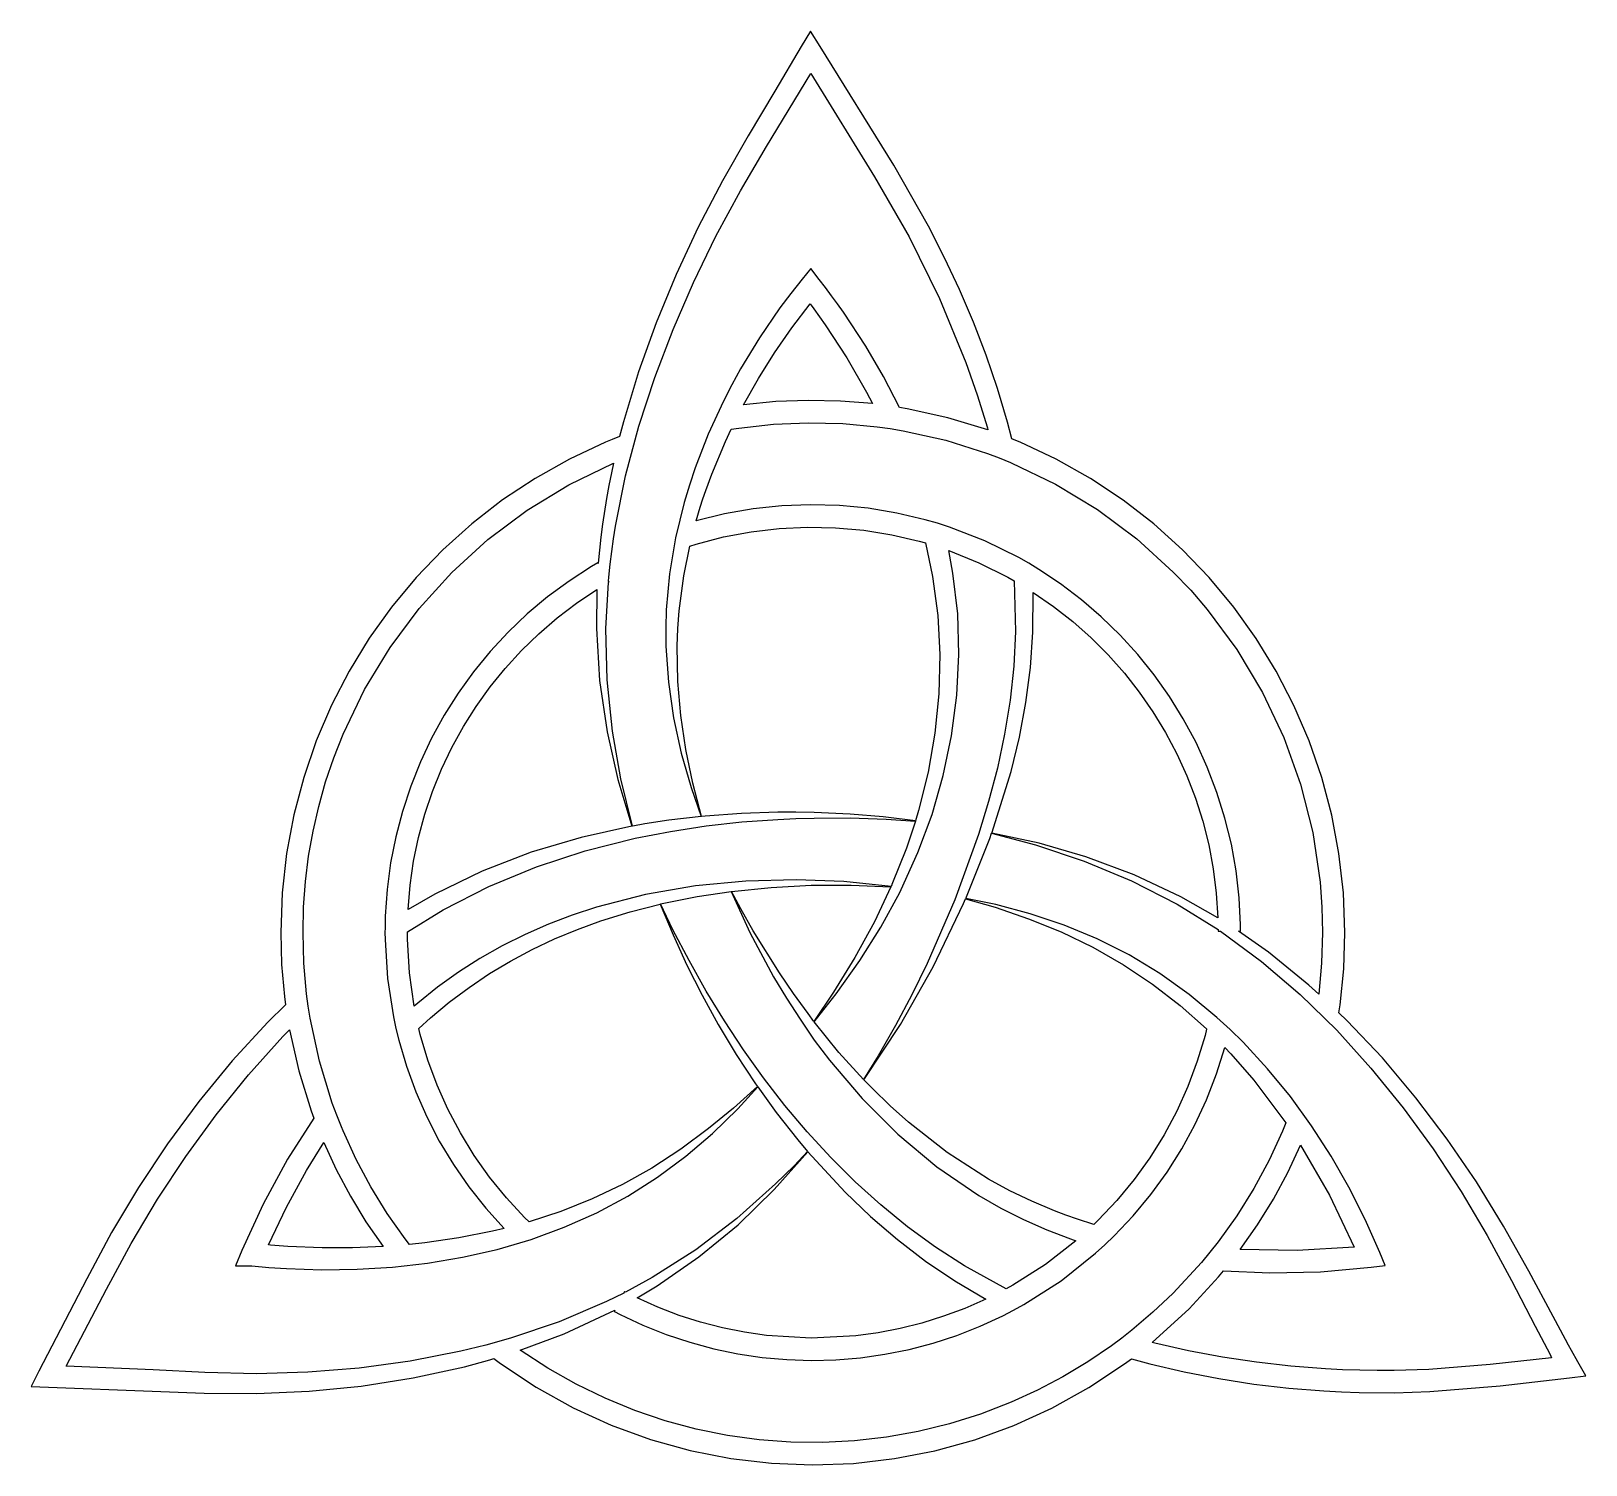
# Model space of a CAD drawing. Extents: x 0 to 188, y 0 to 173.
import ezdxf

# ---------------------------------------------------------------- set-up
doc = ezdxf.new("R2010")
doc.units = 0

msp = doc.modelspace()

# ---------------------------------------------------------------- linework, layer by layer
at = {"layer": 'Layer 1'}
for p, q in [((94.2025, 173.241), (93.0821, 171.362)), ((95.350051, 171.365902), (94.2025, 173.241)), ((93.0821, 171.362), (89.8741, 165.987)), ((104.260771, 157.042502), (95.350051, 171.365902)), ((88.87456, 159.296), (94.2206, 168.12378)), ((94.2206, 168.12378), (101.948, 155.648)), ((89.8741, 165.987), (86.67511, 160.59774)), ((86.67511, 160.59774), (83.556734, 155.135946)), ((85.72963, 153.921089), (88.87456, 159.296)), ((108.472021, 149.657462), (104.260771, 157.042502)), ((83.556734, 155.135946), (80.62477, 149.54714)), ((101.948, 155.648), (106.1052, 148.3926)), ((82.77382, 148.4652), (85.72963, 153.921089)), ((80.62477, 149.54714), (77.958259, 143.827643)), ((80.068313, 142.880145), (82.7737, 148.465)), ((82.7737, 148.465), (82.77382, 148.4652)), ((110.410361, 145.861614), (108.472021, 149.657462)), ((106.1052, 148.3926), (109.79596, 140.91214)), ((112.214931, 142.002242), (110.410361, 145.861614)), ((77.958259, 143.827643), (75.5525, 137.998)), ((77.587703, 137.188157), (80.068313, 142.880145)), ((93.20999, 143.259461), (91.83567, 141.542931)), ((94.24389, 144.550931), (93.20999, 143.259461)), ((95.258, 143.225251), (94.24389, 144.550931)), ((96.0091, 142.249), (95.258, 143.225251)), ((91.83567, 141.542931), (90.50814, 139.788491)), ((96.736783, 141.260014), (96.0091, 142.249)), ((97.464487, 140.271108), (96.736783, 141.260014)), ((113.889439, 138.079283), (112.214931, 142.002242)), ((90.50814, 139.788491), (88.01703, 136.169841)), ((91.945723, 137.375759), (94.17199, 140.2822)), ((94.17199, 140.2822), (94.597056, 139.691348)), ((94.597056, 139.691348), (95.987596, 137.753268)), ((98.18498, 139.27498), (97.464487, 140.271108)), ((100.876, 135.161), (98.18498, 139.27498)), ((109.79596, 140.91214), (112.97151, 133.20644)), ((75.5525, 137.998), (73.42214, 132.057208)), ((75.367497, 131.391405), (77.587703, 137.188157)), ((89.858152, 134.370557), (91.945723, 137.375759)), ((95.987596, 137.753268), (98.586806, 133.754508)), ((115.412035, 134.096574), (113.889439, 138.079283)), ((88.01703, 136.169841), (85.73128, 132.419711)), ((87.912553, 131.271552), (89.858152, 134.370557)), ((98.586806, 133.754508), (100.962616, 129.622498)), ((103.002211, 131.519735), (100.876, 135.161)), ((116.781129, 130.058524), (115.412035, 134.096574)), ((73.42214, 132.057208), (71.59521, 126.0162)), ((85.73128, 132.419711), (84.67394, 130.494111)), ((112.97151, 133.20644), (114.348344, 129.273028)), ((73.443323, 125.492256), (75.367497, 131.391405)), ((84.67394, 130.494111), (83.66889, 128.541611)), ((86.1122, 128.0837), (87.912553, 131.271552)), ((104.943553, 127.776637), (103.002211, 131.519735)), ((117.995131, 125.969542), (116.781129, 130.058524)), ((83.66889, 128.541611), (81.835382, 124.550811)), ((90.002393, 128.466307), (86.1121, 128.084)), ((86.1121, 128.084), (86.1122, 128.0837)), ((93.905085, 128.616681), (90.002393, 128.466307)), ((97.80982, 128.535032), (93.905085, 128.616681)), ((101.70624, 128.221268), (97.80982, 128.535032)), ((100.962616, 129.622498), (101.70624, 128.221268)), ((114.348344, 129.273028), (115.57247, 125.2937)), ((71.59521, 126.0162), (71.131579, 124.25129)), ((89.714036, 125.737024), (93.900857, 125.915526)), ((93.900857, 125.915526), (98.090271, 125.814814)), ((105.893069, 127.613403), (104.943553, 127.776637)), ((110.817431, 126.526384), (105.893069, 127.613403)), ((115.639839, 125.051483), (110.817431, 126.526384)), ((118.515712, 123.976492), (117.995131, 125.969542)), ((71.131579, 124.25129), (70.223005, 123.891398)), ((71.850671, 119.495643), (73.443323, 125.492256)), ((81.835382, 124.550811), (80.25737, 120.452261)), ((83.922955, 123.636961), (84.618068, 125.137571)), ((84.618068, 125.137571), (85.543793, 125.279436)), ((85.543793, 125.279436), (89.714036, 125.737024)), ((98.090271, 125.814814), (102.268293, 125.434757)), ((102.268293, 125.434757), (103.840853, 125.215583)), ((103.840853, 125.215583), (105.413583, 124.954897)), ((105.413583, 124.954897), (110.572548, 123.797479)), ((115.57247, 125.2937), (115.639839, 125.051483)), ((69.440595, 123.565979), (65.074075, 121.527806)), ((70.223005, 123.891398), (69.440595, 123.565979)), ((82.276645, 119.712081), (83.922955, 123.636961)), ((110.572548, 123.797479), (115.611283, 122.195707)), ((115.611283, 122.195707), (117.007763, 121.66765)), ((119.409114, 123.607628), (118.515712, 123.976492)), ((119.52134, 123.561366), (119.409114, 123.607628)), ((123.883297, 121.518837), (119.52134, 123.561366)), ((65.074075, 121.527806), (60.913568, 119.193862)), ((65.000324, 118.421615), (70.3717, 121.025)), ((70.3717, 121.025), (70.129046, 119.87804)), ((80.25737, 120.452261), (79.562077, 118.371881)), ((117.007763, 121.66765), (118.381553, 121.108636)), ((118.381553, 121.108636), (118.457544, 121.077854)), ((118.457544, 121.077854), (123.816349, 118.501755)), ((128.039533, 119.181483), (123.883297, 121.518837)), ((60.913568, 119.193862), (56.969548, 116.579949)), ((59.939474, 115.335329), (65.000324, 118.421615)), ((69.972362, 119.105395), (69.82465, 118.325449)), ((70.129046, 119.87804), (69.972362, 119.105395)), ((70.626223, 113.413156), (71.850671, 119.495643)), ((81.539927, 117.714541), (82.276645, 119.712081)), ((123.816349, 118.501755), (128.889417, 115.427203)), ((131.979622, 116.565035), (128.039533, 119.181483)), ((56.969548, 116.579949), (53.25249, 113.701868)), ((69.545493, 116.774529), (69.068143, 113.656679)), ((69.82465, 118.325449), (69.545493, 116.774529)), ((79.243254, 117.319991), (78.938858, 116.266251)), ((79.562077, 118.371881), (79.243254, 117.319991)), ((80.875286, 115.693531), (81.201317, 116.705841)), ((81.201317, 116.705841), (81.539927, 117.714541)), ((135.693138, 113.685227), (131.979622, 116.565035)), ((55.217987, 111.795041), (59.939474, 115.335329)), ((78.938858, 116.266251), (77.897738, 112.000911)), ((80.387423, 114.062051), (80.875286, 115.693531)), ((83.800705, 114.902579), (80.387423, 114.062051)), ((87.251162, 115.508046), (83.800705, 114.902579)), ((90.726797, 115.878391), (87.251162, 115.508046)), ((94.215612, 116.013555), (90.726797, 115.878391)), ((97.705609, 115.913477), (94.215612, 116.013555)), ((101.184792, 115.578096), (97.705609, 115.913477)), ((104.641162, 115.007352), (101.184792, 115.578096)), ((108.062723, 114.201186), (104.641162, 115.007352)), ((128.889417, 115.427203), (133.642162, 111.877512)), ((53.25249, 113.701868), (49.772869, 110.575421)), ((69.068143, 113.656679), (68.864624, 112.091329)), ((70.379434, 111.882106), (70.626223, 113.413156)), ((87.045469, 112.747326), (90.432352, 113.145919)), ((90.432352, 113.145919), (93.834725, 113.308468)), ((93.834725, 113.308468), (97.240183, 113.234812)), ((97.240183, 113.234812), (100.636318, 112.924788)), ((100.636318, 112.924788), (104.010726, 112.378233)), ((109.542583, 113.773747), (108.062723, 114.201186)), ((111.016813, 113.299693), (109.542583, 113.773747)), ((115.271772, 111.645094), (111.016813, 113.299693)), ((139.169655, 110.557788), (135.693138, 113.685227)), ((50.864702, 107.829649), (55.217987, 111.795041)), ((68.864624, 112.091329), (68.695274, 110.515259)), ((70.168704, 110.352816), (70.379434, 111.882106)), ((77.897738, 112.000911), (77.171811, 107.675764)), ((78.874, 107.419), (79.604738, 111.00387)), ((79.604738, 111.00387), (80.367799, 111.242655)), ((80.367799, 111.242655), (83.686482, 112.11285)), ((83.686482, 112.11285), (87.045469, 112.747326)), ((104.010726, 112.378233), (107.350999, 111.594987)), ((107.350999, 111.594987), (108.090576, 111.386989)), ((108.090576, 111.386989), (108.94009, 107.328949)), ((119.362963, 109.619133), (115.271772, 111.645094)), ((133.642162, 111.877512), (138.04, 107.876)), ((49.772869, 110.575421), (46.541158, 107.21641)), ((68.495531, 108.999512), (67.742845, 108.550613)), ((68.548389, 108.908571), (68.495531, 108.999512)), ((68.695274, 110.515259), (68.551211, 108.946389)), ((69.979564, 108.810956), (70.168704, 110.352816)), ((111.407566, 107.7393), (110.912845, 110.4729)), ((110.912845, 110.4729), (114.552964, 109.005703)), ((114.552964, 109.005703), (118.063145, 107.25021)), ((120.581433, 108.927492), (119.362963, 109.619133)), ((142.398747, 107.198452), (139.169655, 110.557788)), ((46.541158, 107.21641), (43.567832, 103.640637)), ((46.908454, 103.46805), (50.864702, 107.829649)), ((67.742845, 108.550613), (65.012885, 106.786611)), ((68.551211, 108.946389), (68.548389, 108.908571)), ((69.785853, 106.778935), (69.826442, 107.265486)), ((69.826442, 107.265486), (69.979564, 108.810956)), ((77.171811, 107.675764), (76.773768, 103.308221)), ((78.312008, 103.193344), (78.874, 107.419)), ((78.874, 107.419), (78.874, 107.419)), ((108.94009, 107.328949), (109.577805, 102.629632)), ((111.986287, 102.833166), (111.407566, 107.7393)), ((118.063145, 107.25021), (118.827873, 106.8211)), ((121.780553, 108.199788), (120.581433, 108.927492)), ((124.424953, 106.432154), (121.780553, 108.199788)), ((138.04, 107.876), (140.149827, 105.664245)), ((138.04, 107.876), (138.04, 107.876)), ((145.369989, 103.622949), (142.398747, 107.198452)), ((65.012885, 106.786611), (62.417327, 104.868523)), ((65.90102, 104.103541), (68.359, 105.75338)), ((68.359, 105.75338), (68.3152, 101.066)), ((69.47702, 101.067508), (69.77214, 106.614908)), ((69.77214, 106.614908), (69.853137, 106.663193)), ((69.853137, 106.663193), (69.785853, 106.778935)), ((118.827873, 106.8211), (118.970881, 100.67124)), ((121.075139, 100.60825), (121.11498, 105.41959)), ((121.11498, 105.41959), (123.572539, 103.724721)), ((126.949894, 104.51226), (124.424953, 106.432154)), ((140.149827, 105.664245), (142.138548, 103.360636)), ((43.567832, 103.640637), (40.863366, 99.863904)), ((43.378083, 98.739144), (46.908454, 103.46805)), ((62.417327, 104.868523), (59.96085, 102.804277)), ((63.5623, 102.320184), (65.90102, 104.103541)), ((123.572539, 103.724721), (125.906861, 101.89568)), ((129.349269, 102.446417), (126.949894, 104.51226)), ((142.138548, 103.360636), (145.744252, 98.49819)), ((148.072954, 99.847012), (145.369989, 103.622949)), ((59.96085, 102.804277), (57.648129, 100.601804)), ((61.346787, 100.410007), (63.5623, 102.320184)), ((76.773768, 103.308221), (76.698132, 101.116141)), ((78.148068, 101.067934), (78.312008, 103.193344)), ((109.577805, 102.629632), (109.833492, 97.894139)), ((112.146, 97.8956), (111.986287, 102.833166)), ((125.906861, 101.89568), (128.114007, 99.939404)), ((131.616973, 100.240933), (129.349269, 102.446417)), ((40.863366, 99.863904), (38.438234, 95.902013)), ((57.648129, 100.601804), (55.483842, 98.269035)), ((59.258433, 98.379706), (61.346787, 100.410007)), ((68.3152, 101.066), (68.31521, 101.06576)), ((68.31521, 101.06576), (68.716449, 94.783314)), ((69.637185, 94.84817), (69.47702, 101.067508)), ((76.698132, 101.116141), (76.712526, 98.925821)), ((78.074233, 98.933464), (78.148068, 101.067934)), ((118.970881, 100.67124), (118.762147, 96.519184)), ((120.771345, 96.345243), (121.075139, 100.60825)), ((128.114007, 99.939404), (130.190038, 97.862831)), ((133.746899, 97.902119), (131.616973, 100.240933)), ((150.497218, 95.886371), (148.072954, 99.847012)), ((40.302426, 93.671828), (43.378083, 98.739144)), ((55.483842, 98.269035), (53.472665, 95.813899)), ((57.301187, 96.235979), (59.258433, 98.379706)), ((76.712526, 98.925821), (77.018737, 94.565051)), ((78.14631, 94.657304), (78.074233, 98.933464)), ((109.833492, 97.894139), (109.715682, 93.137576)), ((111.890375, 92.976714), (112.146, 97.8956)), ((130.190038, 97.862831), (132.131017, 95.672902)), ((135.732942, 95.436283), (133.746899, 97.902119)), ((145.744252, 98.49819), (148.840265, 93.329329)), ((38.438234, 95.902013), (36.302909, 91.770765)), ((55.478998, 93.985523), (57.301187, 96.235979)), ((118.762147, 96.519184), (118.318816, 92.38559)), ((120.22492, 92.1065), (120.771345, 96.345243)), ((152.632353, 91.756759), (150.497218, 95.886371)), ((53.472665, 95.813899), (51.619277, 93.244326)), ((53.795816, 91.635035), (55.478998, 93.985523)), ((68.716449, 94.783314), (69.62831, 88.55446)), ((70.267741, 88.658808), (69.637185, 94.84817)), ((77.018737, 94.565051), (77.643802, 90.251071)), ((78.527284, 90.522797), (78.14631, 94.657304)), ((132.131017, 95.672902), (133.933005, 93.376553)), ((137.568995, 92.849736), (135.732942, 95.436283)), ((37.71032, 88.295), (40.302426, 93.671828)), ((51.619277, 93.244326), (49.928354, 90.568247)), ((109.715682, 93.137576), (109.239132, 88.403479)), ((111.247506, 88.093323), (111.890375, 92.976714)), ((118.318816, 92.38559), (117.650568, 88.27337)), ((119.445032, 87.914576), (120.22492, 92.1065)), ((133.933005, 93.376553), (135.592063, 90.980724)), ((139.248953, 90.148788), (137.568995, 92.849736)), ((148.840265, 93.329329), (151.409742, 87.894718)), ((36.302909, 91.770765), (34.467868, 87.485963)), ((49.928354, 90.568247), (48.404572, 87.793592)), ((52.255591, 89.191213), (53.795816, 91.635035)), ((77.643802, 90.251071), (78.573218, 86.000241)), ((79.138435, 86.419278), (78.527284, 90.522797)), ((135.592063, 90.980724), (137.104252, 88.492352)), ((154.467936, 87.473908), (152.632353, 91.756759)), ((50.862273, 86.660754), (52.255591, 89.191213)), ((69.62831, 88.55446), (70.916618, 82.800354)), ((71.279001, 82.871576), (70.267741, 88.658808)), ((109.239132, 88.403479), (108.415174, 83.701314)), ((137.104252, 88.492352), (138.465635, 85.918378)), ((140.797564, 87.261406), (139.248953, 90.148788)), ((34.467868, 87.485963), (32.943583, 83.063408)), ((36.579087, 85.424121), (37.7101, 88.295)), ((37.7101, 88.295), (37.71032, 88.295)), ((48.404572, 87.793592), (47.05261, 84.928292)), ((49.619811, 84.050356), (50.862273, 86.660754)), ((110.253224, 83.282243), (111.247506, 88.093323)), ((117.650568, 88.27337), (116.782408, 84.1936)), ((118.4345, 83.7722), (119.445032, 87.914576)), ((142.156066, 84.290688), (140.797564, 87.261406)), ((151.409742, 87.894718), (153.43584, 82.235023)), ((155.993538, 83.053549), (154.467936, 87.473908)), ((35.595879, 82.505508), (36.579087, 85.424121)), ((47.05261, 84.928292), (45.877143, 81.980275)), ((78.573218, 86.000241), (79.765608, 81.826721)), ((79.978059, 82.356347), (79.138435, 86.419278)), ((138.465635, 85.918378), (139.672272, 83.265738)), ((32.943583, 83.063408), (31.740529, 78.518903)), ((48.532154, 81.366715), (49.619811, 84.050356)), ((70.916618, 82.800354), (72.6237, 77.1563)), ((72.668791, 77.163408), (71.279001, 82.871576)), ((108.415174, 83.701314), (107.266752, 79.067699)), ((108.887884, 78.566683), (110.253224, 83.282243)), ((116.782408, 84.1936), (115.721022, 80.14985)), ((116.10551, 76.33853), (118.434, 83.7722)), ((118.434, 83.7722), (118.4345, 83.7722)), ((139.672272, 83.265738), (140.720225, 80.541372)), ((143.321835, 81.246079), (142.156066, 84.290688)), ((157.198736, 78.511413), (155.993538, 83.053549)), ((34.761634, 79.544885), (35.595879, 82.505508)), ((45.877143, 81.980275), (44.88285, 78.957473)), ((47.603254, 78.616529), (48.532154, 81.366715)), ((79.765608, 81.826721), (80.992258, 78.339571)), ((81.04445, 78.343604), (79.978059, 82.356347)), ((144.292246, 78.137023), (143.321835, 81.246079)), ((153.43584, 82.235023), (154.901712, 76.390912)), ((34.077507, 76.547978), (34.761634, 79.544885)), ((44.88285, 78.957473), (44.074406, 75.867816)), ((107.266752, 79.067699), (106.901054, 77.828479)), ((115.721022, 80.14985), (114.493058, 76.14576)), ((140.720225, 80.541372), (141.605555, 77.752217)), ((31.740529, 78.518903), (30.869181, 73.868248)), ((46.837058, 75.806495), (47.603254, 78.616529)), ((72.6237, 77.1563), (66.478008, 75.796611)), ((72.722836, 77.174225), (72.668791, 77.163408)), ((74.185416, 77.446168), (72.722836, 77.174225)), ((77.076388, 77.882052), (74.178248, 77.431744)), ((74.178248, 77.431744), (74.185416, 77.446168)), ((80.992258, 78.339571), (77.076388, 77.882052)), ((77.28535, 76.533077), (81.58666, 77.186904)), ((81.451527, 78.383271), (81.04445, 78.343604)), ((85.841147, 78.705698), (81.451527, 78.383271)), ((81.58666, 77.186904), (85.91502, 77.669664)), ((90.234327, 78.848), (85.841147, 78.705698)), ((85.91502, 77.669664), (90.26321, 77.975818)), ((90.783712, 78.860578), (90.234327, 78.848)), ((90.26321, 77.975818), (92.44267, 78.073092)), ((91.333094, 78.85873), (90.783712, 78.860578)), ((92.431814, 78.848005), (91.333094, 78.85873)), ((94.627544, 78.820912), (92.431814, 78.848005)), ((92.44267, 78.073092), (94.62574, 78.146972)), ((94.62574, 78.146972), (98.99196, 78.154182)), ((99.011704, 78.628214), (94.627544, 78.820912)), ((98.99196, 78.154182), (103.3617, 78.011877)), ((102.965184, 78.302653), (99.011704, 78.628214)), ((106.901054, 77.828479), (102.965184, 78.302653)), ((103.3617, 78.011877), (106.88491, 77.775906)), ((106.88491, 77.775906), (105.7952, 74.512056)), ((107.185684, 73.973553), (108.887884, 78.566683)), ((141.605555, 77.752217), (142.324325, 74.905213)), ((145.064678, 74.972962), (144.292246, 78.137023)), ((158.073103, 73.863233), (157.198736, 78.511413)), ((33.544657, 73.520513), (34.077507, 76.547978)), ((44.074406, 75.867816), (43.456489, 72.719233)), ((46.237518, 72.943311), (46.837058, 75.806495)), ((66.478008, 75.796611), (60.4438, 74.00591)), ((66.97512, 74.18787), (73.01821, 75.7081)), ((73.01821, 75.7081), (77.28535, 76.533077)), ((114.493058, 76.14576), (111.625569, 68.255878)), ((112.96983, 68.418386), (115.86974, 75.671936)), ((115.86974, 75.671936), (116.093133, 76.302366)), ((116.093133, 76.302366), (121.390573, 74.911856)), ((121.832751, 75.10583), (116.10551, 76.33853)), ((154.901712, 76.390912), (155.790514, 70.403048)), ((30.869181, 73.868248), (30.340013, 69.127247)), ((33.164238, 70.468213), (33.544657, 73.520513)), ((60.4438, 74.00591), (54.51052, 71.70934)), ((61.06528, 72.24794), (66.97512, 74.18787)), ((105.7952, 74.512056), (104.04621, 70.127896)), ((105.168364, 69.520873), (107.185684, 73.973553)), ((121.390573, 74.911856), (127.278783, 72.955656)), ((127.46051, 73.47821), (121.832751, 75.10583)), ((133.319193, 71.296643), (127.46051, 73.47821)), ((142.324325, 74.905213), (142.872594, 72.007299)), ((145.636505, 71.76334), (145.064678, 74.972962)), ((158.606213, 69.12474), (158.073103, 73.863233)), ((43.456489, 72.719233), (43.033777, 69.519655)), ((45.808582, 70.033673), (46.237518, 72.943311)), ((54.51052, 71.70934), (48.77724, 68.9301)), ((55.32655, 69.88471), (61.06528, 72.24794)), ((127.278783, 72.955656), (132.989079, 70.575957)), ((142.872594, 72.007299), (143.246426, 69.065411)), ((146.005105, 68.517601), (145.636505, 71.76334)), ((32.937407, 67.396805), (33.164238, 70.468213)), ((45.5542, 67.08428), (45.808582, 70.033673)), ((49.80941, 67.06396), (55.32655, 69.88471)), ((80.293339, 69.945931), (74.256761, 68.897601)), ((86.374289, 70.529566), (80.293339, 69.945931)), ((84.65056, 69.28484), (89.45296, 69.769497)), ((92.467819, 70.695264), (86.374289, 70.529566)), ((89.45296, 69.769497), (94.270327, 70.022471)), ((98.216258, 70.474119), (92.467819, 70.695264)), ((94.270327, 70.022471), (99.094285, 70.043525)), ((103.938119, 69.879346), (98.216258, 70.474119)), ((99.094285, 70.043525), (103.91646, 69.832421)), ((103.91646, 69.832421), (101.92253, 65.624771)), ((104.015603, 70.055865), (103.938119, 69.879346)), ((104.04621, 70.127896), (104.015603, 70.055865)), ((132.989079, 70.575957), (138.496, 67.7574)), ((138.97751, 68.63829), (133.319193, 71.296643)), ((155.790514, 70.403048), (156.013249, 67.367918)), ((30.340013, 69.127247), (30.1635, 64.3117)), ((43.033777, 69.519655), (42.810945, 66.277013)), ((48.77724, 68.9301), (45.5542, 67.08428)), ((74.256761, 68.897601), (68.322339, 67.373821)), ((72.420497, 66.82148), (76.037, 67.7521)), ((76.037, 67.7521), (77.583669, 64.01992)), ((76.08567, 67.762948), (80.49327, 68.654487)), ((77.57529, 64.652218), (76.08567, 67.762948)), ((80.49327, 68.654487), (84.60008, 69.279552)), ((84.60008, 69.279552), (86.85522, 64.313512)), ((85.78895, 67.16118), (84.65056, 69.28484)), ((102.699791, 64.965388), (104.976, 69.1426)), ((104.976, 69.1426), (104.99, 69.1426)), ((104.99, 69.1426), (105.168364, 69.520873)), ((111.625569, 68.255878), (108.281, 60.5561)), ((109.037376, 60.181373), (112.702806, 67.811353)), ((112.702806, 67.811353), (112.947834, 68.369752)), ((112.947834, 68.369752), (116.498044, 67.361042)), ((116.58848, 67.690685), (112.96983, 68.418386)), ((120.75109, 66.586555), (116.58848, 67.690685)), ((138.496, 67.7574), (143.47234, 64.66594)), ((143.44188, 66.08649), (138.97751, 68.63829)), ((143.246426, 69.065411), (143.44188, 66.08649)), ((146.167853, 65.245188), (146.005105, 68.517601)), ((158.78764, 64.311666), (158.606213, 69.12474)), ((32.865322, 64.312013), (32.937407, 67.396805)), ((42.810945, 66.277013), (42.775589, 64.870333)), ((45.474376, 64.396376), (49.8094, 67.0639)), ((49.8094, 67.0639), (49.80941, 67.06396)), ((65.394249, 66.41582), (62.518391, 65.316041)), ((68.322339, 67.373821), (65.394249, 66.41582)), ((68.855608, 65.709406), (72.420497, 66.82148)), ((87.26595, 64.53322), (85.78895, 67.16118)), ((116.498044, 67.361042), (120.549054, 65.984972)), ((120.549054, 65.984972), (124.496657, 64.376948)), ((124.847954, 65.210541), (120.75109, 66.586555)), ((156.013249, 67.367918), (156.0854, 64.3121)), ((30.1635, 64.3117), (30.277599, 60.445544)), ((32.974715, 60.60506), (32.865322, 64.312013)), ((42.775589, 64.870333), (42.772069, 64.312022)), ((42.772069, 64.312022), (42.779283, 63.469454)), ((45.473848, 64.311678), (45.474376, 64.396376)), ((45.480709, 63.516252), (45.473848, 64.311678)), ((59.699906, 64.076597), (56.943939, 62.699601)), ((62.518391, 65.316041), (59.699906, 64.076597)), ((63.279018, 63.542566), (66.045678, 64.680916)), ((66.045678, 64.680916), (68.855608, 65.709406)), ((79.52063, 60.912818), (77.57529, 64.652218)), ((77.583669, 64.01992), (79.267641, 60.349186)), ((86.85522, 64.313512), (89.72096, 58.978342)), ((90.44871, 59.43032), (87.26595, 64.53322)), ((101.92253, 65.624771), (99.56831, 61.312641)), ((100.17367, 60.93439), (102.699791, 64.965388)), ((124.496657, 64.376948), (128.337524, 62.528422)), ((128.83859, 63.551465), (124.847954, 65.210541)), ((143.47234, 64.66594), (143.474539, 64.484587)), ((143.474539, 64.484587), (143.744, 64.4846)), ((143.744, 64.4846), (148.69659, 60.82813)), ((145.94241, 64.48457), (146.177, 64.4846)), ((149.54926, 61.92503), (145.94241, 64.48457)), ((146.177, 64.4846), (146.167853, 65.245188)), ((156.0854, 64.3121), (155.975121, 60.590595)), ((158.641452, 59.936248), (158.78764, 64.311666)), ((42.779283, 63.469454), (43.067752, 58.769412)), ((45.715221, 59.448079), (45.480709, 63.516252)), ((56.943939, 62.699601), (54.252552, 61.177675)), ((57.945558, 60.871336), (60.578512, 62.271794)), ((60.578512, 62.271794), (63.279018, 63.542566)), ((128.337524, 62.528422), (132.028194, 60.428162)), ((132.71484, 61.609775), (128.83859, 63.551465)), ((30.277599, 60.445544), (30.621019, 56.59298)), ((33.304022, 56.911143), (32.974715, 60.60506)), ((54.252552, 61.177675), (51.648115, 59.515412)), ((55.392802, 59.342207), (57.945558, 60.871336)), ((79.267641, 60.349186), (81.087092, 56.743684)), ((81.590247, 57.24508), (79.52063, 60.912818)), ((99.56831, 61.312641), (96.99614, 57.113971)), ((97.31514, 56.89244), (100.17367, 60.93439)), ((105.092858, 53.192546), (109.037376, 60.181373)), ((108.281, 60.5561), (106.440588, 56.775126)), ((108.281, 60.5561), (108.281, 60.5561)), ((132.028194, 60.428162), (135.551404, 58.081202)), ((136.4326, 59.354635), (132.71484, 61.609775)), ((148.69659, 60.82813), (153.38524, 56.8204)), ((154.41609, 57.9713), (149.54926, 61.92503)), ((155.975121, 60.590595), (155.643, 56.8823)), ((43.067752, 58.769412), (43.782093, 54.115024)), ((46.286337, 55.413372), (45.715221, 59.448079)), ((51.648115, 59.515412), (49.136104, 57.716518)), ((52.927318, 57.676016), (55.392802, 59.342207)), ((89.72096, 58.978342), (91.28987, 56.382742)), ((92.14009, 56.94827), (90.44871, 59.43032)), ((139.975688, 56.829755), (136.4326, 59.354635)), ((158.200658, 55.580636), (158.641452, 59.936248)), ((30.621019, 56.59298), (30.748459, 55.594035)), ((33.499447, 55.427763), (33.304022, 56.911143)), ((49.136104, 57.716518), (46.722, 55.7847)), ((50.54746, 55.889167), (52.927318, 57.676016)), ((81.087092, 56.743684), (83.0402, 53.2072)), ((83.78592, 53.659268), (81.590247, 57.24508)), ((91.28987, 56.382742), (92.93077, 53.837632)), ((93.9017, 54.513), (92.14009, 56.94827)), ((96.99614, 57.113971), (94.6041, 53.569121)), ((94.6385, 53.52235), (97.31514, 56.89244)), ((106.440588, 56.775126), (104.47326, 53.05761)), ((135.551404, 58.081202), (138.890884, 55.480152)), ((143.32406, 54.051825), (139.975688, 56.829755)), ((153.38524, 56.8204), (157.7928, 52.50642)), ((155.643, 56.8823), (154.41609, 57.9713)), ((30.748459, 55.594035), (28.614339, 53.489905)), ((33.730759, 53.949313), (33.499447, 55.427763)), ((46.722, 55.7847), (46.286337, 55.413372)), ((48.256748, 53.988866), (50.54746, 55.889167)), ((94.6041, 53.569121), (93.9017, 54.513)), ((93.9017, 54.513), (93.9017, 54.513)), ((138.890884, 55.480152), (142.041274, 52.657652)), ((158.063278, 54.619777), (158.200658, 55.580636)), ((159.005581, 53.698844), (158.063278, 54.619777)), ((28.614339, 53.489905), (24.304521, 48.816375)), ((34.844866, 48.759103), (33.730759, 53.949313)), ((43.782093, 54.115024), (44.083588, 52.716964)), ((44.083588, 52.716964), (44.425539, 51.324704)), ((46.857938, 52.728616), (48.256748, 53.988866)), ((47.040347, 52.004959), (46.857938, 52.728616)), ((83.0402, 53.2072), (85.23407, 49.580383)), ((86.095437, 50.153849), (83.78592, 53.659268)), ((92.93077, 53.837632), (94.64194, 51.321282)), ((97.62134, 49.83343), (94.6385, 53.52235)), ((100.643636, 46.513673), (105.092858, 53.192546)), ((104.47326, 53.05761), (102.38017, 49.40291)), ((142.07021, 52.630037), (141.880063, 51.885448)), ((142.041274, 52.657652), (142.07021, 52.630037)), ((144.92722, 52.578385), (143.32406, 54.051825)), ((163.323081, 49.150744), (159.005581, 53.698844)), ((26.26729, 47.122564), (30.42991, 51.730124)), ((30.42991, 51.730124), (31.236328, 52.558621)), ((31.236328, 52.558621), (32.354172, 47.615739)), ((44.425539, 51.324704), (45.362709, 48.149897)), ((47.958418, 48.906531), (47.040347, 52.004959)), ((94.64194, 51.321282), (96.4864, 48.895072)), ((141.880063, 51.885448), (140.94086, 48.750125)), ((146.47621, 51.049185), (144.92722, 52.578385)), ((149.43205, 47.852005), (146.47621, 51.049185)), ((157.7928, 52.50642), (161.92666, 47.92947)), ((49.074779, 45.885084), (47.958418, 48.906531)), ((85.23407, 49.580383), (87.56306, 46.03289)), ((88.53811, 46.741816), (86.095437, 50.153849)), ((96.4864, 48.895072), (100.43828, 44.256912)), ((100.60779, 46.55155), (97.62134, 49.83343)), ((102.38017, 49.40291), (100.60779, 46.55155)), ((143.274424, 47.227333), (144.282786, 50.423196)), ((144.282786, 50.423196), (145.009697, 49.649758)), ((145.009697, 49.649758), (147.783577, 46.459798)), ((167.365031, 44.355854), (163.323081, 49.150744)), ((24.304521, 48.816375), (20.269279, 43.903815)), ((22.35322, 42.293464), (26.26729, 47.122564)), ((32.354172, 47.615739), (33.860858, 42.777191)), ((36.405689, 43.685313), (34.844866, 48.759103)), ((45.362709, 48.149897), (46.497412, 45.051008)), ((140.94086, 48.750125), (139.798631, 45.694563)), ((142.065346, 44.113141), (143.274424, 47.227333)), ((152.19695, 44.487275), (149.43205, 47.852005)), ((161.92666, 47.92947), (165.81733, 43.14364)), ((50.384265, 42.94968), (49.074779, 45.885084)), ((87.791821, 45.703255), (84.893216, 43.085612)), ((85.40524, 42.992383), (87.82793, 45.650953)), ((87.56306, 46.03289), (87.791821, 45.703255)), ((87.82793, 45.650953), (90.03619, 42.581653)), ((91.111113, 43.426959), (88.53811, 46.741816)), ((101.684756, 45.454573), (100.643636, 46.513673)), ((103.837216, 43.386763), (101.684756, 45.454573)), ((139.798631, 45.694563), (138.458792, 42.728135)), ((147.783577, 46.459798), (151.646627, 41.311258)), ((20.269279, 43.903815), (16.497479, 38.793705)), ((36.940429, 42.239583), (36.405689, 43.685313)), ((46.497412, 45.051008), (47.824723, 42.036835)), ((93.81162, 40.213068), (91.111113, 43.426959)), ((100.43828, 44.256912), (104.76308, 39.944692)), ((106.050936, 41.401803), (103.837216, 43.386763)), ((140.660844, 41.08962), (142.065346, 44.113141)), ((154.75288, 40.964065), (152.19695, 44.487275)), ((171.154403, 39.360169), (167.365031, 44.355854)), ((18.690855, 37.266709), (22.35322, 42.293464)), ((34.184778, 41.891087), (30.982898, 36.913257)), ((33.860858, 42.777191), (34.184778, 41.891087)), ((37.507534, 40.815133), (36.940429, 42.239583)), ((47.824723, 42.036835), (49.339719, 39.116174)), ((51.881713, 40.109379), (50.384265, 42.94968)), ((84.893216, 43.085612), (81.883821, 40.611175)), ((82.36659, 40.043753), (85.40524, 42.992383)), ((90.03619, 42.581653), (92.6696, 39.245773)), ((110.725156, 37.732683), (106.050936, 41.401803)), ((138.458792, 42.728135), (136.926758, 39.86022)), ((165.81733, 43.14364), (169.4558, 38.164165)), ((37.709819, 40.329468), (37.507534, 40.815133)), ((39.282566, 36.903559), (37.709819, 40.329468)), ((53.561959, 37.373245), (51.881713, 40.109379)), ((81.883821, 40.611175), (78.518928, 38.125301)), ((79.134375, 37.283417), (82.36659, 40.043753)), ((96.64067, 37.132275), (93.81162, 40.213068)), ((104.76308, 39.944692), (109.469012, 36.014052)), ((136.926758, 39.86022), (135.207946, 37.100192)), ((139.06621, 38.16577), (140.660844, 41.08962)), ((151.242406, 40.328674), (149.616148, 36.797916)), ((151.312061, 40.494547), (151.242406, 40.328674)), ((151.646627, 41.311258), (151.312061, 40.494547)), ((157.11611, 37.307595), (154.75288, 40.964065)), ((16.497479, 38.793705), (12.988689, 33.505235)), ((33.2723, 35.5659), (35.3617, 38.9518)), ((35.3617, 38.9518), (36.885534, 35.659258)), ((35.3617, 38.9518), (35.3617, 38.9518)), ((49.339719, 39.116174), (51.037473, 36.297823)), ((78.518928, 38.125301), (75.006701, 35.852345)), ((89.827494, 33.25558), (93.87276, 37.815664)), ((92.6696, 39.245773), (93.8404, 37.853423)), ((93.8404, 37.853423), (93.301833, 37.273477)), ((93.87276, 37.815664), (98.3795, 32.9289)), ((115.707296, 34.526533), (110.725156, 37.732683)), ((137.286736, 35.350592), (139.06621, 38.16577)), ((151.884506, 35.297622), (153.439, 38.6007)), ((153.439, 38.6007), (156.916699, 32.574633)), ((153.439, 38.6007), (153.439, 38.6007)), ((169.4558, 38.164165), (172.84933, 33.01174)), ((174.697821, 34.189754), (171.154403, 39.360169)), ((15.26176, 32.073364), (18.690855, 37.266709)), ((30.982898, 36.913257), (28.034578, 31.501149)), ((41.06084, 33.583704), (39.282566, 36.903559)), ((51.037473, 36.297823), (52.913061, 33.590579)), ((55.41984, 34.750339), (53.561959, 37.373245)), ((75.006701, 35.852345), (71.465867, 33.86487)), ((75.72544, 34.744553), (79.134375, 37.283417)), ((92.215683, 36.138647), (89.987543, 33.928537)), ((93.301833, 37.273477), (92.215683, 36.138647)), ((99.60616, 34.187908), (96.64067, 37.132275)), ((109.469012, 36.014052), (114.52753, 32.548922)), ((135.207946, 37.100192), (133.307772, 34.457429)), ((149.616148, 36.797916), (147.772012, 33.380305)), ((159.27934, 33.528625), (157.11611, 37.307595)), ((30.848674, 31.127516), (33.2723, 35.5659)), ((36.885534, 35.659258), (38.591712, 32.460687)), ((57.45019, 32.249723), (55.41984, 34.750339)), ((71.465867, 33.86487), (67.806585, 32.114998)), ((72.118736, 32.454831), (75.72544, 34.744553)), ((89.987543, 33.928537), (85.313363, 29.755107)), ((102.70967, 31.396008), (99.60616, 34.187908)), ((118.297853, 33.107952), (115.707296, 34.526533)), ((133.307772, 34.457429), (131.231651, 31.941306)), ((135.327713, 32.653087), (137.286736, 35.350592)), ((150.146307, 32.090759), (151.884506, 35.297622)), ((177.971798, 28.835813), (174.697821, 34.189754)), ((12.988689, 33.505235), (9.728489, 28.051155)), ((12.08437, 26.730904), (15.26176, 32.073364)), ((38.591712, 32.460687), (40.475921, 29.363648)), ((43.039325, 30.37913), (41.06084, 33.583704)), ((52.913061, 33.590579), (54.961558, 31.003241)), ((59.647847, 29.880459), (57.45019, 32.249723)), ((67.806585, 32.114998), (64.040785, 30.607964)), ((68.35662, 30.430573), (72.118736, 32.454831)), ((85.442125, 29.003348), (89.827494, 33.25558)), ((98.3795, 32.9289), (101.46863, 29.98748)), ((98.3795, 32.9289), (98.3795, 32.9289)), ((114.52753, 32.548922), (117.197111, 31.014065)), ((120.961466, 31.831813), (118.297853, 33.107952)), ((133.194432, 30.082255), (135.327713, 32.653087)), ((147.772012, 33.380305), (145.715846, 30.085904)), ((148.228834, 28.987758), (150.146307, 32.090759)), ((156.916699, 32.574633), (159.90082, 26.2895)), ((161.25003, 29.643939), (159.27934, 33.528625)), ((172.84933, 33.01174), (175.976258, 27.70083)), ((28.034578, 31.501149), (25.481938, 25.891557)), ((28.689983, 26.554414), (30.848674, 31.127516)), ((45.212709, 27.299068), (43.039325, 30.37913)), ((54.961558, 31.003241), (57.178039, 28.544604)), ((64.040785, 30.607964), (60.1804, 29.349)), ((64.446394, 28.691182), (68.35662, 30.430573)), ((105.93565, 28.757228), (102.70967, 31.396008)), ((117.197111, 31.014065), (119.941878, 29.622812)), ((123.686796, 30.684493), (120.961466, 31.831813)), ((125.070086, 30.163915), (123.686796, 30.684493)), ((126.464276, 29.674028), (125.070086, 30.163915)), ((131.231651, 31.941306), (128.985, 29.5612)), ((130.892186, 27.647096), (133.194432, 30.082255)), ((145.715846, 30.085904), (143.453496, 26.924774)), ((40.475921, 29.363648), (42.53385, 26.3757)), ((55.784069, 28.219013), (51.711469, 27.408471)), ((57.178039, 28.544604), (55.784069, 28.219013)), ((60.1804, 29.34906), (59.647847, 29.880459)), ((60.1804, 29.349), (60.1804, 29.34906)), ((60.424, 27.229783), (64.446394, 28.691182)), ((85.313363, 29.755107), (80.344071, 25.97348)), ((80.723074, 25.109449), (85.442125, 29.003348)), ((101.46863, 29.98748), (104.71621, 27.21176)), ((109.299695, 26.307587), (105.93565, 28.757228)), ((119.941878, 29.622812), (122.756046, 28.377907)), ((122.756046, 28.377907), (125.63383, 27.282092)), ((128.453376, 29.039466), (126.464276, 29.674028)), ((128.9853, 29.5611), (128.453376, 29.039466)), ((128.985, 29.5612), (128.9853, 29.5611)), ((146.13652, 25.996271), (148.228834, 28.987758)), ((163.01337, 25.660845), (161.25003, 29.643939)), ((181.014701, 23.375154), (177.971798, 28.835813)), ((9.728489, 28.051155), (6.742, 22.4818)), ((9.12136, 21.226334), (12.08437, 26.730904)), ((28.93853, 26.534625), (28.689983, 26.554414)), ((31.01175, 26.386955), (28.93853, 26.534625)), ((35.16539, 26.226622), (31.01175, 26.386955)), ((42.53385, 26.3757), (38.851135, 26.225039)), ((45.731179, 26.622551), (45.212709, 27.299068)), ((47.606509, 26.819474), (45.731179, 26.622551)), ((51.711469, 27.408471), (47.606509, 26.819474)), ((56.316716, 26.024847), (60.424, 27.229783)), ((104.71621, 27.21176), (108.11623, 24.616153)), ((126.270241, 27.061248), (122.592401, 24.204369)), ((125.63383, 27.282092), (126.270241, 27.061248)), ((128.659296, 25.552996), (129.792626, 26.584476)), ((129.792626, 26.584476), (130.892186, 27.647096)), ((143.453496, 26.924774), (142.474078, 25.680624)), ((175.976258, 27.70083), (178.91942, 22.25474)), ((25.481938, 25.891557), (24.71281, 24.032627)), ((38.851135, 26.225039), (35.16539, 26.226622)), ((47.91989, 24.360482), (52.14376, 25.071913)), ((52.14376, 25.071913), (56.316716, 26.024847)), ((80.344071, 25.97348), (75.080663, 22.613257)), ((75.67676, 21.624364), (80.723074, 25.109449)), ((108.11623, 24.616153), (111.65639, 22.2152)), ((112.79475, 24.048798), (109.299695, 26.307587)), ((124.488576, 22.234391), (128.659296, 25.552996)), ((141.461238, 24.457934), (138.040138, 20.747824)), ((142.474078, 25.680624), (141.461238, 24.457934)), ((153.024291, 25.879018), (146.13652, 25.996271)), ((159.90082, 26.2895), (153.024291, 25.879018)), ((163.667197, 24.075795), (163.01337, 25.660845)), ((24.71281, 24.032627), (26.6672, 24.0326)), ((26.6672, 24.0326), (28.72239, 23.845267)), ((28.72239, 23.845267), (30.85506, 23.702962)), ((30.85506, 23.702962), (35.12576, 23.557053)), ((35.12576, 23.557053), (39.402988, 23.61743)), ((39.402988, 23.61743), (43.67078, 23.883084)), ((43.67078, 23.883084), (47.91989, 24.360482)), ((75.080663, 22.613257), (71.846893, 20.857587)), ((117.8564, 21.259088), (112.79475, 24.048798)), ((122.592401, 24.204369), (118.661, 21.7079)), ((139.951184, 18.837285), (143.520394, 22.708165)), ((143.520394, 22.708165), (144.130067, 23.436921)), ((144.130067, 23.436921), (149.732877, 23.169727)), ((149.732877, 23.169727), (155.853602, 23.302946)), ((155.853602, 23.302946), (161.950577, 23.857855)), ((161.950577, 23.857855), (163.667197, 24.075795)), ((183.965181, 17.895834), (181.014701, 23.375154)), ((6.742, 22.4818), (0.94566, 11.3106)), ((4.25264, 11.930224), (9.12136, 21.226334)), ((71.627104, 20.745802), (69.559864, 19.727682)), ((71.719803, 20.923373), (71.627104, 20.745802)), ((71.746013, 20.909651), (71.719803, 20.923373)), ((71.846893, 20.857587), (71.746013, 20.909651)), ((73.23877, 20.157694), (75.67676, 21.624364)), ((111.65639, 22.2152), (115.37987, 20.00219)), ((118.6615, 21.7079), (117.8564, 21.259088)), ((118.661, 21.7079), (118.6615, 21.7079)), ((119.999676, 19.360746), (124.488576, 22.234391)), ((138.040138, 20.747824), (135.592228, 18.427845)), ((178.91942, 22.25474), (181.79602, 16.74657)), ((69.559864, 19.727682), (63.831944, 17.286962)), ((75.757806, 19.030757), (73.23877, 20.157694)), ((78.321656, 18.052674), (75.757806, 19.030757)), ((112.852585, 18.893874), (110.281587, 17.934739)), ((115.37987, 20.00219), (112.852585, 18.893874)), ((118.734756, 18.662594), (119.999676, 19.360746)), ((135.486994, 14.767365), (139.951184, 18.837285)), ((63.831944, 17.286962), (57.940134, 15.289422)), ((64.41365, 15.82988), (70.55339, 18.68995)), ((70.55339, 18.68995), (70.469045, 18.528384)), ((70.469045, 18.528384), (70.495252, 18.514837)), ((70.495252, 18.514837), (71.199396, 18.151425)), ((71.199396, 18.151425), (73.953367, 16.861284)), ((80.923995, 17.223467), (78.321656, 18.052674)), ((83.558501, 16.543161), (80.923995, 17.223467)), ((107.673199, 17.124761), (105.033744, 16.463915)), ((110.281587, 17.934739), (107.673199, 17.124761)), ((114.687425, 16.727742), (117.449796, 17.999798)), ((117.449796, 17.999798), (118.734756, 18.662594)), ((135.592228, 18.427845), (133.023438, 16.242464)), ((185.433171, 15.152564), (183.965181, 17.895834)), ((57.940134, 15.289422), (54.9429, 14.4537)), ((59.1283, 13.84202), (64.41365, 15.82988)), ((73.953367, 16.861284), (76.76089, 15.741783)), ((76.76089, 15.741783), (79.614394, 14.792945)), ((86.21885, 16.011778), (83.558501, 16.543161)), ((88.898719, 15.629342), (86.21885, 16.011778)), ((94.291724, 15.311404), (88.898719, 15.629342)), ((99.686928, 15.589532), (94.291724, 15.311404)), ((102.369546, 15.952181), (99.686928, 15.589532)), ((105.033744, 16.463915), (102.369546, 15.952181)), ((109.012958, 14.696565), (111.872622, 15.626672)), ((111.872622, 15.626672), (114.687425, 16.727742)), ((131.817638, 15.298931), (130.581048, 14.381605)), ((133.023438, 16.242464), (131.817638, 15.298931)), ((181.79602, 16.74657), (183.237, 13.99257)), ((185.800624, 14.468043), (185.433171, 15.152564)), ((51.92224, 13.708068), (45.819121, 12.501426)), ((54.9429, 14.4538), (51.92224, 13.708068)), ((54.9429, 14.4537), (54.9429, 14.4538)), ((62.442361, 11.672778), (59.1283, 13.84202)), ((79.614394, 14.792945), (82.506309, 14.014797)), ((82.506309, 14.014797), (85.429065, 13.407362)), ((85.429065, 13.407362), (88.375092, 12.970667)), ((100.240501, 12.931767), (103.189327, 13.349137)), ((103.189327, 13.349137), (106.116003, 13.937395)), ((106.116003, 13.937395), (109.012958, 14.696565)), ((130.581048, 14.381605), (127.699467, 12.416121)), ((135.82745, 14.680559), (135.486994, 14.767365)), ((139.894502, 13.758976), (135.82745, 14.680559)), ((143.991855, 12.991077), (139.894502, 13.758976)), ((183.237, 13.99257), (183.595397, 13.302684)), ((183.595397, 13.302684), (183.77552, 12.922649)), ((186.193237, 13.79443), (185.800624, 14.468043)), ((186.957, 12.4399), (186.193237, 13.79443)), ((0.94566, 11.3106), (0, 9.46244)), ((14.73404, 11.449318), (4.25264, 11.930224)), ((21.01489, 11.14668), (14.73404, 11.449318)), ((39.65404, 11.667258), (33.450234, 11.172415)), ((45.819121, 12.501426), (39.65404, 11.667258)), ((46.174826, 10.485284), (52.37248, 11.84731)), ((52.37248, 11.84731), (55.43457, 12.674045)), ((55.43457, 12.674045), (55.931185, 12.822418)), ((55.931185, 12.822418), (56.743846, 12.224531)), ((56.743846, 12.224531), (61.049815, 9.356828)), ((65.863159, 9.734544), (62.442361, 11.672778)), ((88.375092, 12.970667), (91.336819, 12.704734)), ((91.336819, 12.704734), (94.306676, 12.609591)), ((94.306676, 12.609591), (97.277094, 12.68526)), ((97.277094, 12.68526), (100.240501, 12.931767)), ((127.699467, 12.416121), (124.713367, 10.618826)), ((127.855504, 9.328005), (132.163946, 12.191991)), ((132.163946, 12.191991), (133.003348, 12.810018)), ((133.003348, 12.810018), (135.196568, 12.207559)), ((135.196568, 12.207559), (139.354257, 11.218455)), ((148.115155, 12.377595), (143.991855, 12.991077)), ((152.26005, 11.919259), (148.115155, 12.377595)), ((156.42267, 11.589624), (152.26005, 11.919259)), ((158.50314, 11.483379), (156.42267, 11.589624)), ((160.5961, 11.411348), (158.50314, 11.483379)), ((162.67657, 11.369923), (160.5961, 11.411348)), ((164.75519, 11.378895), (162.67657, 11.369923)), ((168.9178, 11.5212), (164.75519, 11.378895)), ((176.336315, 12.104431), (168.917, 11.5213)), ((168.917, 11.5213), (168.9178, 11.5212)), ((183.77552, 12.922649), (176.336315, 12.104431)), ((187.914998, 10.746798), (186.957, 12.4399)), ((0, 9.46244), (2.09305, 9.381442)), ((27.22914, 10.99901), (21.01489, 11.14668)), ((33.450234, 11.172415), (27.22914, 10.99901)), ((33.59287, 8.871678), (39.90618, 9.50035)), ((39.90618, 9.50035), (46.174826, 10.485284)), ((69.379081, 8.028551), (65.863159, 9.734544)), ((124.713367, 10.618826), (121.630095, 8.993864)), ((139.354257, 11.218455), (143.547038, 10.406329)), ((143.547038, 10.406329), (147.764663, 9.752945)), ((147.764663, 9.752945), (152.003838, 9.257169)), ((169.063268, 8.83026), (177.539848, 9.534305)), ((177.539848, 9.534305), (185.940768, 10.50722)), ((185.940768, 10.50722), (187.914998, 10.746798)), ((2.09305, 9.381442), (14.62595, 8.902285)), ((14.62595, 8.902285), (20.90144, 8.668162)), ((20.90144, 8.668162), (27.25256, 8.599735)), ((27.25256, 8.599735), (33.59287, 8.871678)), ((61.049815, 9.356828), (65.518569, 6.871168)), ((72.978511, 6.556032), (69.379081, 8.028551)), ((118.4574, 7.54546), (114.761851, 6.120143)), ((121.630095, 8.993864), (118.457, 7.54538)), ((118.457, 7.54538), (118.4574, 7.54546)), ((123.384607, 6.846202), (127.855504, 9.328005)), ((152.003838, 9.257169), (156.254668, 8.911261)), ((156.254668, 8.911261), (158.387378, 8.797808)), ((158.387378, 8.797808), (160.512788, 8.720411)), ((160.512788, 8.720411), (164.792048, 8.677381)), ((164.792048, 8.677381), (169.063268, 8.83026)), ((65.518569, 6.871168), (70.126877, 4.767561)), ((76.649834, 5.318219), (72.978511, 6.556032)), ((114.761851, 6.120143), (111.010429, 4.943093)), ((118.774485, 4.746572), (123.384607, 6.846202)), ((70.126877, 4.767561), (74.851507, 3.046015)), ((80.381434, 4.316346), (76.649834, 5.318219)), ((84.161697, 3.551644), (80.381434, 4.316346)), ((107.214749, 4.013075), (103.386426, 3.328859)), ((111.010429, 4.943093), (107.214749, 4.013075)), ((114.048371, 3.029104), (118.774485, 4.746572)), ((74.851507, 3.046015), (79.669228, 1.706543)), ((87.979008, 3.025347), (84.161697, 3.551644)), ((91.821752, 2.738687), (87.979008, 3.025347)), ((95.678313, 2.692898), (91.821752, 2.738687)), ((99.537076, 2.889211), (95.678313, 2.692898)), ((103.386426, 3.328859), (99.537076, 2.889211)), ((109.229496, 1.693789), (114.048371, 3.029104)), ((79.669228, 1.706543), (84.556808, 0.749152)), ((84.556808, 0.749152), (89.491016, 0.173855)), ((89.491016, 0.173855), (94.44862, -0.019341)), ((94.44862, -0.019341), (99.40639, 0.169577)), ((99.40639, 0.169577), (104.341092, 0.740616)), ((104.341092, 0.740616), (109.229496, 1.693789))]:
    msp.add_line(p, q, dxfattribs=at)

doc.saveas('drawing.dxf')
